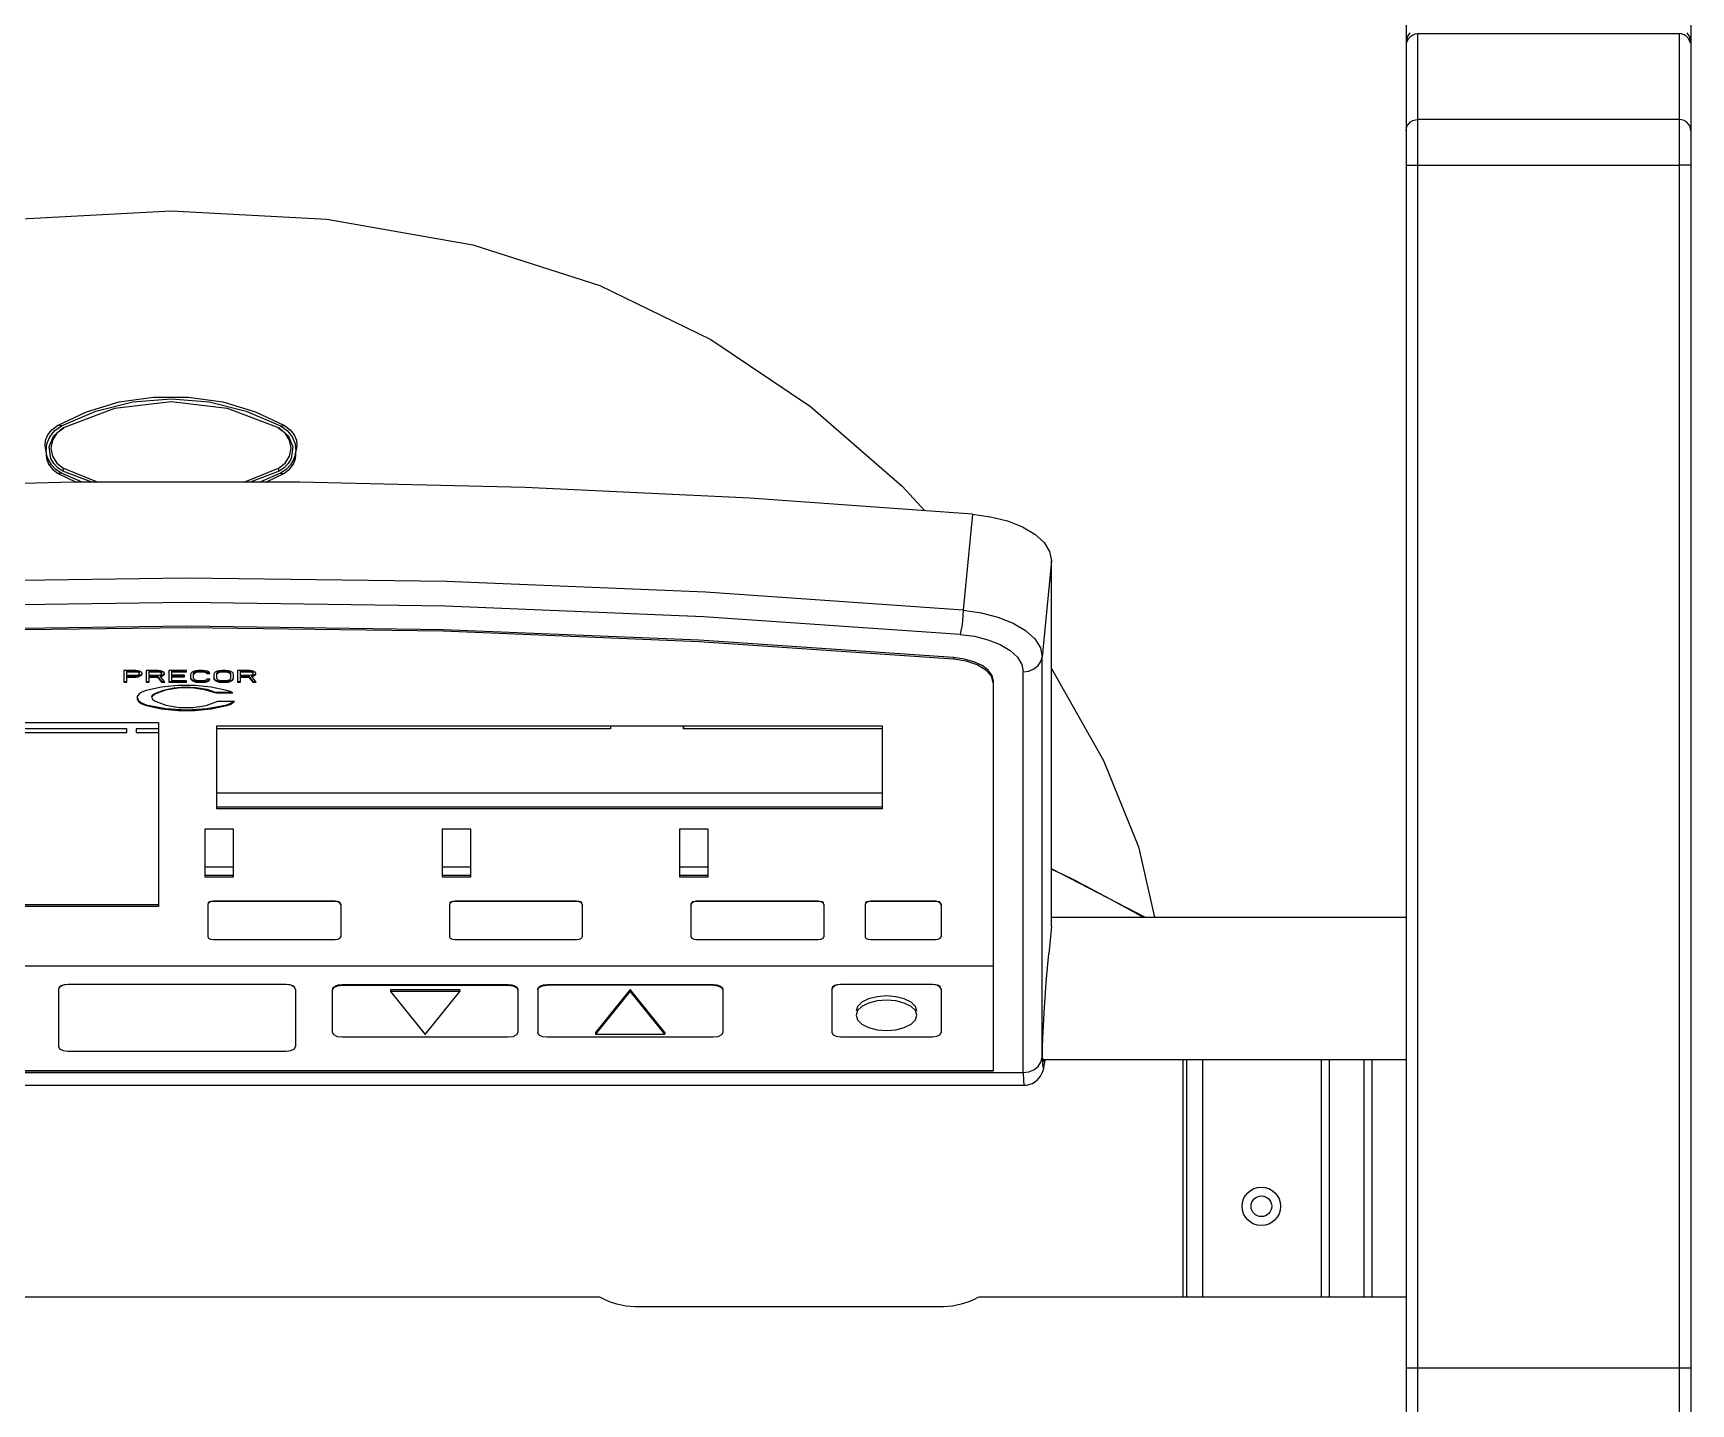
# Model space of a CAD drawing. Header units: millimetres. Extents: x 29224 to 62779, y 35576 to 54938.
# Drawn here: x 31658.1 to 32058.2, y 40308.9 to 40639.6 of the extents above; entities that cross this region are included whole.
import ezdxf

# ---------------------------------------------------------------- set-up
doc = ezdxf.new("R2010")
doc.units = ezdxf.units.MM

# ---------------------------------------------------------------- blocks, each defined once
blk = doc.blocks.new('A$C7A760DD3')
at = {"linetype": 'Continuous'}
for p, q in [((0, 158.87), (0, 1998.15)), ((2.86, 379.37), (2.86, 735.82)), ((65.87, 735.82), (65.87, 379.37)), ((68.74, 158.87), (68.74, 732.95)), ((0, 701.44), (68.74, 701.44)), ((171.84, 684.26), (172.12, 684.42)), ((172.12, 684.42), (172.98, 684.83)), ((172.98, 684.83), (174.33, 685.41)), ((174.33, 685.41), (176.12, 686.01)), ((176.12, 686.01), (178.26, 686.47)), ((178.26, 686.47), (180.43, 686.63)), ((180.43, 686.63), (254.9, 686.63)), ((254.9, 686.63), (257.12, 686.46)), ((257.12, 686.46), (259.25, 686)), ((259.25, 686), (261.02, 685.4)), ((261.02, 685.4), (262.37, 684.82)), ((262.37, 684.82), (263.22, 684.41)), ((263.22, 684.41), (263.49, 684.26)), ((68.74, 684.26), (171.84, 684.26)), ((76.96, 684.26), (76.96, 626.98)), ((78.85, 684.26), (78.85, 626.98)), ((87.27, 684.26), (87.27, 626.98)), ((89.16, 684.26), (89.16, 626.98)), ((117.77, 684.26), (117.77, 626.98)), ((121.66, 684.26), (121.66, 626.98)), ((122.58, 684.26), (122.58, 626.98)), ((263.49, 684.26), (664.46, 684.26)), ((158.93, 632.72), (157.79, 631.94)), ((160.35, 633.13), (158.93, 632.72)), ((160.93, 633.17), (160.35, 633.13)), ((161.01, 633.04), (160.93, 633.17)), ((565.39, 633.17), (160.93, 633.17)), ((161.11, 632.03), (161.01, 633.04)), ((156.09, 628.42), (155.96, 627.74)), ((156.27, 628.83), (156.04, 627.97)), ((156.22, 629.01), (156.09, 628.42)), ((156.37, 629.57), (156.22, 629.01)), ((156.45, 628.83), (156.27, 628.83)), ((156.59, 630.2), (156.37, 629.57)), ((156.55, 628.02), (156.45, 628.83)), ((157.01, 631.01), (156.59, 630.2)), ((157.59, 628.63), (156.9, 627.62)), ((157.79, 631.94), (157.01, 631.01)), ((158.59, 629.42), (157.59, 628.63)), ((159.81, 629.93), (158.59, 629.42)), ((161.15, 630.1), (159.81, 629.93)), ((161.15, 630.1), (161.11, 632.03)), ((161.15, 630.1), (161.15, 533.38)), ((565.17, 630.1), (161.15, 630.1)), ((168.38, 629.64), (168.38, 535.59)), ((557.89, 629.64), (168.38, 629.64)), ((168.41, 536.01), (168.41, 629.68)), ((557.92, 629.68), (168.41, 629.68)), ((156.44, 626.98), (68.74, 626.98)), ((155.96, 627.74), (155.84, 626.98)), ((156.04, 627.97), (155.87, 626.98)), ((156.06, 626.98), (156.12, 627.24)), ((156.12, 627.24), (156.29, 627.55)), ((156.29, 627.55), (156.43, 627.13)), ((156.43, 627.13), (156.49, 625.99)), ((156.49, 625.99), (156.49, 624.18)), ((156.58, 626.48), (156.55, 628.02)), ((156.9, 627.62), (156.58, 626.48)), ((156.58, 626.48), (156.58, 529.75)), ((337.12, 624.35), (336.81, 623.78)), ((337.96, 624.77), (337.12, 624.35)), ((339.1, 624.93), (337.96, 624.77)), ((391.8, 624.93), (339.1, 624.93)), ((392.95, 624.77), (391.8, 624.93)), ((393.78, 624.35), (392.95, 624.77)), ((394.09, 623.78), (393.78, 624.35)), ((156.43, 621.76), (156.3, 618.86)), ((156.49, 624.18), (156.43, 621.76)), ((181.28, 620.97), (181.01, 620.46)), ((181.01, 609.86), (181.01, 620.46)), ((182.04, 621.35), (181.28, 620.97)), ((183.07, 621.49), (182.04, 621.35)), ((205.29, 621.49), (183.07, 621.49)), ((206.33, 621.35), (205.29, 621.49)), ((207.08, 620.97), (206.33, 621.35)), ((207.36, 620.46), (207.08, 620.97)), ((207.36, 609.86), (207.36, 620.46)), ((233.71, 620.44), (234.01, 621.02)), ((233.71, 610.13), (233.71, 620.44)), ((234.01, 621.02), (234.85, 621.44)), ((234.85, 621.44), (236, 621.59)), ((236, 621.59), (276.09, 621.59)), ((247.68, 620.44), (247.68, 620.84)), ((247.68, 620.84), (256.04, 610.49)), ((264.41, 620.84), (247.68, 620.84)), ((247.68, 620.44), (256.04, 610.09)), ((256.04, 610.49), (264.41, 620.84)), ((256.04, 610.09), (264.41, 620.44)), ((264.41, 620.44), (264.41, 620.84)), ((276.09, 621.59), (277.24, 621.44)), ((277.24, 621.44), (278.08, 621.02)), ((278.08, 621.02), (278.38, 620.44)), ((278.38, 610.13), (278.38, 620.44)), ((283.2, 620.44), (283.5, 621.02)), ((283.2, 610.13), (283.2, 620.44)), ((283.5, 621.02), (284.34, 621.44)), ((284.34, 621.44), (285.49, 621.59)), ((285.49, 621.59), (325.58, 621.59)), ((305.54, 620.88), (297.17, 610.53)), ((313.9, 610.53), (305.54, 620.88)), ((325.58, 621.59), (326.73, 621.44)), ((326.73, 621.44), (327.57, 621.02)), ((327.57, 621.02), (327.88, 620.44)), ((327.88, 620.44), (327.88, 610.13)), ((336.81, 609.97), (336.81, 623.78)), ((394.09, 609.97), (394.09, 623.78)), ((156.3, 618.86), (156.12, 615.57)), ((187.21, 617.41), (186.85, 616.28)), ((186.85, 616.28), (187.21, 615.15)), ((188.25, 618.44), (187.21, 617.41)), ((189.87, 619.25), (188.25, 618.44)), ((191.92, 619.77), (189.87, 619.25)), ((194.18, 619.95), (191.92, 619.77)), ((196.45, 619.77), (194.18, 619.95)), ((198.49, 619.25), (196.45, 619.77)), ((200.11, 618.44), (198.49, 619.25)), ((201.16, 617.41), (200.11, 618.44)), ((201.51, 616.28), (201.16, 617.41)), ((201.16, 615.15), (201.51, 616.28)), ((156.12, 615.57), (155.88, 612.03)), ((186.85, 615.29), (187.21, 614.16)), ((187.21, 615.15), (188.25, 614.13)), ((187.21, 614.16), (188.25, 613.13)), ((188.25, 614.13), (189.87, 613.32)), ((188.25, 613.13), (189.87, 612.32)), ((189.87, 613.32), (191.92, 612.79)), ((189.87, 612.32), (191.92, 611.8)), ((191.92, 612.79), (194.18, 612.62)), ((194.18, 612.62), (196.45, 612.79)), ((196.45, 612.79), (198.49, 613.32)), ((196.45, 611.8), (198.49, 612.32)), ((198.49, 613.32), (200.11, 614.13)), ((198.49, 612.32), (200.11, 613.13)), ((200.11, 614.13), (201.16, 615.15)), ((200.11, 613.13), (201.16, 614.16)), ((201.16, 614.16), (201.51, 615.29)), ((155.61, 608.4), (155.31, 604.83)), ((155.88, 612.03), (155.61, 608.4)), ((181.01, 609.92), (181.28, 609.41)), ((181.16, 609.47), (181.61, 609.13)), ((181.28, 609.41), (182.04, 609.03)), ((181.61, 609.13), (182.28, 608.91)), ((182.04, 609.03), (183.07, 608.89)), ((182.28, 608.91), (183.07, 608.83)), ((183.07, 608.83), (183.07, 608.89)), ((183.07, 608.89), (205.29, 608.89)), ((183.07, 608.83), (205.29, 608.83)), ((191.92, 611.8), (194.18, 611.62)), ((194.18, 611.62), (196.45, 611.8)), ((205.29, 608.89), (206.33, 609.03)), ((205.29, 608.83), (206.08, 608.91)), ((205.29, 608.83), (205.29, 608.89)), ((206.08, 608.91), (206.75, 609.13)), ((206.33, 609.03), (207.08, 609.41)), ((206.75, 609.13), (207.2, 609.47)), ((207.08, 609.41), (207.36, 609.92)), ((207.2, 609.47), (207.36, 609.86)), ((234.01, 609.56), (233.71, 610.13)), ((233.88, 609.54), (233.71, 609.97)), ((234.38, 609.17), (233.88, 609.54)), ((234.85, 609.14), (234.01, 609.56)), ((235.12, 608.92), (234.38, 609.17)), ((236, 608.99), (234.85, 609.14)), ((236, 608.83), (235.12, 608.92)), ((236, 608.83), (236, 608.99)), ((236, 608.99), (276.09, 608.99)), ((276.09, 608.83), (236, 608.83)), ((256.04, 610.09), (256.04, 610.49)), ((277.24, 609.14), (276.09, 608.99)), ((276.09, 608.83), (276.09, 608.99)), ((276.97, 608.92), (276.09, 608.83)), ((277.71, 609.17), (276.97, 608.92)), ((278.08, 609.56), (277.24, 609.14)), ((278.21, 609.54), (277.71, 609.17)), ((278.38, 610.13), (278.08, 609.56)), ((278.38, 609.97), (278.21, 609.54)), ((283.5, 609.56), (283.2, 610.13)), ((283.37, 609.54), (283.2, 609.97)), ((283.87, 609.17), (283.37, 609.54)), ((284.34, 609.14), (283.5, 609.56)), ((284.61, 608.92), (283.87, 609.17)), ((285.49, 608.99), (284.34, 609.14)), ((285.49, 608.83), (284.61, 608.92)), ((285.49, 608.83), (285.49, 608.99)), ((325.58, 608.99), (285.49, 608.99)), ((325.58, 608.83), (285.49, 608.83)), ((297.17, 610.13), (297.17, 610.53)), ((297.17, 610.53), (313.9, 610.53)), ((297.17, 610.13), (313.9, 610.13)), ((313.9, 610.13), (313.9, 610.53)), ((326.73, 609.14), (325.58, 608.99)), ((325.58, 608.83), (325.58, 608.99)), ((326.46, 608.92), (325.58, 608.83)), ((327.2, 609.17), (326.46, 608.92)), ((327.57, 609.56), (326.73, 609.14)), ((327.7, 609.54), (327.2, 609.17)), ((327.88, 610.13), (327.57, 609.56)), ((327.88, 609.97), (327.7, 609.54)), ((336.81, 610.04), (337.12, 609.46)), ((336.99, 609.54), (337.48, 609.17)), ((337.12, 609.46), (337.96, 609.04)), ((337.48, 609.17), (338.23, 608.92)), ((337.96, 609.04), (339.1, 608.89)), ((338.23, 608.92), (339.1, 608.83)), ((339.1, 608.83), (339.1, 608.89)), ((339.1, 608.89), (391.8, 608.89)), ((339.1, 608.83), (391.8, 608.83)), ((391.8, 608.89), (392.95, 609.04)), ((391.8, 608.83), (392.68, 608.92)), ((391.8, 608.83), (391.8, 608.89)), ((392.68, 608.92), (393.42, 609.17)), ((392.95, 609.04), (393.78, 609.46)), ((393.42, 609.17), (393.92, 609.54)), ((393.78, 609.46), (394.09, 610.04)), ((393.92, 609.54), (394.09, 609.97)), ((155.31, 604.83), (155, 601.46)), ((168.41, 604.42), (557.92, 604.42)), ((557.92, 604.38), (168.41, 604.38)), ((154.34, 594.84), (155, 601.46)), ((181.19, 597.66), (181.01, 597.32)), ((181.01, 589.43), (181.01, 597.32)), ((181.69, 597.91), (181.19, 597.66)), ((182.38, 598.01), (181.69, 597.91)), ((197.96, 598.01), (182.38, 598.01)), ((198.65, 597.91), (197.96, 598.01)), ((199.15, 597.66), (198.65, 597.91)), ((199.34, 597.32), (199.15, 597.66)), ((199.34, 589.43), (199.34, 597.32)), ((209.49, 597.66), (209.3, 597.32)), ((209.3, 589.43), (209.3, 597.32)), ((209.99, 597.91), (209.49, 597.66)), ((210.68, 598.01), (209.99, 597.91)), ((240.01, 598.01), (210.68, 598.01)), ((240.69, 597.91), (240.01, 598.01)), ((241.2, 597.66), (240.69, 597.91)), ((241.38, 597.32), (241.2, 597.66)), ((241.38, 589.43), (241.38, 597.32)), ((267.8, 597.66), (267.62, 597.32)), ((267.62, 589.43), (267.62, 597.32)), ((268.3, 597.91), (267.8, 597.66)), ((268.99, 598.01), (268.3, 597.91)), ((298.32, 598.01), (268.99, 598.01)), ((299.01, 597.91), (298.32, 598.01)), ((299.51, 597.66), (299.01, 597.91)), ((299.69, 597.32), (299.51, 597.66)), ((299.69, 589.43), (299.69, 597.32)), ((326.11, 597.66), (325.93, 597.32)), ((325.93, 589.43), (325.93, 597.32)), ((326.61, 597.91), (326.11, 597.66)), ((327.3, 598.01), (326.61, 597.91)), ((356.63, 598.01), (327.3, 598.01)), ((357.32, 597.91), (356.63, 598.01)), ((357.82, 597.66), (357.32, 597.91)), ((358.01, 597.32), (357.82, 597.66)), ((358.01, 589.43), (358.01, 597.32)), ((154.34, 592.61), (68.74, 592.61)), ((133.33, 575.63), (129.49, 592.61)), ((131.85, 592.61), (154.34, 580.95)), ((134.81, 591.16), (132.24, 592.61)), ((154.34, 594.84), (154.34, 506.63)), ((140.43, 588.07), (134.81, 591.16)), ((181.01, 589.53), (181.19, 589.18)), ((181.01, 589.43), (181.11, 589.17)), ((181.11, 589.17), (181.41, 588.94)), ((181.19, 589.18), (181.69, 588.93)), ((181.41, 588.94), (181.86, 588.79)), ((181.69, 588.93), (182.38, 588.84)), ((181.86, 588.79), (182.38, 588.74)), ((182.38, 588.74), (182.38, 588.84)), ((182.38, 588.84), (197.96, 588.84)), ((182.38, 588.74), (197.96, 588.74)), ((197.96, 588.84), (198.65, 588.93)), ((197.96, 588.74), (197.96, 588.84)), ((197.96, 588.74), (198.49, 588.79)), ((198.49, 588.79), (198.93, 588.94)), ((198.65, 588.93), (199.15, 589.18)), ((198.93, 588.94), (199.23, 589.17)), ((199.15, 589.18), (199.34, 589.53)), ((199.23, 589.17), (199.34, 589.43)), ((209.3, 589.53), (209.49, 589.18)), ((209.3, 589.43), (209.41, 589.17)), ((209.41, 589.17), (209.71, 588.94)), ((209.49, 589.18), (209.99, 588.93)), ((209.71, 588.94), (210.15, 588.79)), ((209.99, 588.93), (210.68, 588.84)), ((210.15, 588.79), (210.68, 588.74)), ((210.68, 588.74), (210.68, 588.84)), ((210.68, 588.84), (240.01, 588.84)), ((210.68, 588.74), (240.01, 588.74)), ((240.01, 588.84), (240.69, 588.93)), ((240.01, 588.74), (240.01, 588.84)), ((240.01, 588.74), (240.53, 588.79)), ((240.53, 588.79), (240.98, 588.94)), ((240.69, 588.93), (241.2, 589.18)), ((240.98, 588.94), (241.28, 589.17)), ((241.2, 589.18), (241.38, 589.53)), ((241.28, 589.17), (241.38, 589.43)), ((267.62, 589.53), (267.8, 589.18)), ((267.62, 589.43), (267.72, 589.17)), ((267.72, 589.17), (268.02, 588.94)), ((267.8, 589.18), (268.3, 588.93)), ((268.02, 588.94), (268.46, 588.79)), ((268.3, 588.93), (268.99, 588.84)), ((268.46, 588.79), (268.99, 588.74)), ((268.99, 588.74), (268.99, 588.84)), ((268.99, 588.84), (298.32, 588.84)), ((268.99, 588.74), (298.32, 588.74)), ((298.32, 588.84), (299.01, 588.93)), ((298.32, 588.74), (298.32, 588.84)), ((298.32, 588.74), (298.84, 588.79)), ((298.84, 588.79), (299.29, 588.94)), ((299.01, 588.93), (299.51, 589.18)), ((299.29, 588.94), (299.59, 589.17)), ((299.51, 589.18), (299.69, 589.53)), ((299.59, 589.17), (299.69, 589.43)), ((325.93, 589.53), (326.11, 589.18)), ((325.93, 589.43), (326.03, 589.17)), ((326.03, 589.17), (326.33, 588.94)), ((326.11, 589.18), (326.61, 588.93)), ((326.33, 588.94), (326.78, 588.79)), ((326.61, 588.93), (327.3, 588.84)), ((326.78, 588.79), (327.3, 588.74)), ((327.3, 588.74), (327.3, 588.84)), ((327.3, 588.84), (356.63, 588.84)), ((327.3, 588.74), (356.63, 588.74)), ((356.63, 588.84), (357.32, 588.93)), ((356.63, 588.74), (356.63, 588.84)), ((356.63, 588.74), (357.16, 588.79)), ((357.16, 588.79), (357.6, 588.94)), ((357.32, 588.93), (357.82, 589.18)), ((357.6, 588.94), (357.9, 589.17)), ((357.82, 589.18), (358.01, 589.53)), ((357.9, 589.17), (358.01, 589.43)), ((369.92, 545.61), (369.92, 590)), ((369.92, 590), (489.64, 590)), ((369.92, 589.6), (489.64, 589.6)), ((146.13, 585.02), (140.43, 588.07)), ((147.24, 584.44), (146.13, 585.02)), ((148.25, 583.92), (147.24, 584.44)), ((149.17, 583.45), (148.25, 583.92)), ((150, 583.04), (149.17, 583.45)), ((150.75, 582.68), (150, 583.04)), ((151.39, 582.38), (150.75, 582.68)), ((154.34, 581.03), (151.39, 582.38)), ((237.26, 582.9), (237.26, 571.33)), ((244.13, 582.9), (237.26, 582.9)), ((244.13, 582.5), (237.26, 582.5)), ((244.13, 580.47), (237.26, 580.47)), ((244.13, 571.33), (244.13, 582.9)), ((294.54, 582.9), (294.54, 571.33)), ((301.41, 582.9), (294.54, 582.9)), ((301.41, 582.5), (294.54, 582.5)), ((301.41, 580.47), (294.54, 580.47)), ((301.41, 571.33), (301.41, 582.9)), ((351.82, 582.9), (351.82, 571.33)), ((358.69, 582.9), (351.82, 582.9)), ((358.69, 582.5), (351.82, 582.5)), ((358.69, 580.47), (351.82, 580.47)), ((358.69, 571.33), (358.69, 582.9)), ((141.76, 554.77), (133.33, 575.63)), ((237.26, 571.33), (244.13, 571.33)), ((294.54, 571.33), (301.41, 571.33)), ((351.82, 571.33), (358.69, 571.33)), ((195.21, 546.41), (195.21, 566.46)), ((195.21, 566.46), (355.83, 566.46)), ((195.21, 566.06), (355.83, 566.06)), ((355.83, 566.46), (355.83, 546.41)), ((355.83, 562.58), (195.21, 562.58)), ((154.34, 532.56), (141.76, 554.77)), ((195.21, 547.13), (243.14, 547.13)), ((355.83, 546.41), (195.21, 546.41)), ((243.21, 546.41), (243.14, 547.13)), ((243.14, 547.13), (243.14, 546.41)), ((260.77, 546.41), (260.84, 547.13)), ((260.84, 546.41), (260.84, 547.13)), ((260.84, 547.13), (355.83, 547.13)), ((375.28, 548.03), (369.92, 548.03)), ((369.92, 547.13), (375.28, 547.13)), ((489.64, 545.61), (369.92, 545.61)), ((375.28, 547.13), (375.28, 548.03)), ((377.57, 548.03), (377.57, 547.13)), ((423.4, 548.03), (377.57, 548.03)), ((377.57, 547.13), (423.4, 547.13)), ((352.03, 540.92), (351.57, 540.51)), ((355.61, 540.51), (351.57, 540.51)), ((352.32, 540.9), (351.82, 540.51)), ((352.65, 541.26), (352.03, 540.92)), ((353.42, 541.33), (352.32, 540.9)), ((353.42, 541.53), (352.65, 541.26)), ((357.16, 542.3), (353.42, 541.53)), ((358.14, 542.24), (353.42, 541.33)), ((353.42, 541.53), (353.42, 541.33)), ((358.37, 541.49), (355.61, 540.51)), ((361.14, 542.7), (357.16, 542.3)), ((363.16, 542.55), (358.14, 542.24)), ((361.59, 542), (358.37, 541.49)), ((365.19, 542.7), (361.14, 542.7)), ((364.96, 541.98), (361.59, 542)), ((368.18, 542.24), (363.16, 542.55)), ((368.16, 541.44), (364.96, 541.98)), ((369.16, 542.3), (365.19, 542.7)), ((370.87, 540.43), (368.16, 541.44)), ((372.9, 541.33), (368.18, 542.24)), ((372.9, 541.53), (369.16, 542.3)), ((371.45, 539.91), (370.87, 540.43)), ((373.91, 541.15), (372.9, 541.53)), ((372.9, 541.53), (372.9, 541.33)), ((374.05, 540.87), (372.9, 541.33)), ((374.64, 540.63), (373.91, 541.15)), ((374.81, 540.24), (374.05, 540.87)), ((375.03, 540.03), (374.64, 540.63)), ((375.01, 539.69), (374.81, 540.24)), ((351.94, 538.56), (352.6, 538.18)), ((351.94, 538.56), (356.03, 538.56)), ((352.28, 538.37), (356.03, 538.37)), ((352.6, 538.18), (353.42, 537.89)), ((353.42, 537.89), (357.16, 537.11)), ((356.03, 538.56), (358.77, 537.71)), ((356.03, 538.37), (356.03, 538.56)), ((358.28, 537.62), (356.03, 538.37)), ((357.16, 537.11), (361.14, 536.72)), ((360.83, 537.18), (358.28, 537.62)), ((358.77, 537.71), (361.9, 537.29)), ((363.52, 537.05), (360.83, 537.18)), ((361.14, 536.72), (365.19, 536.72)), ((361.9, 537.29), (365.14, 537.34)), ((366.19, 537.26), (363.52, 537.05)), ((365.14, 537.34), (368.2, 537.86)), ((365.19, 536.72), (369.16, 537.11)), ((368.68, 537.79), (366.19, 537.26)), ((368.2, 537.86), (370.83, 538.81)), ((370.83, 538.61), (368.68, 537.79)), ((369.16, 537.11), (372.9, 537.89)), ((370.83, 538.81), (371.44, 539.32)), ((371.34, 538.98), (370.83, 538.61)), ((370.83, 538.61), (370.83, 538.81)), ((371.52, 539.43), (371.34, 538.98)), ((371.44, 539.32), (371.52, 539.63)), ((371.52, 539.63), (371.45, 539.91)), ((372.9, 537.89), (373.91, 538.27)), ((373.91, 538.27), (374.64, 538.79)), ((374.64, 538.79), (375.03, 539.39)), ((375.07, 539.71), (375.03, 540.03)), ((375.03, 539.39), (375.07, 539.71)), ((158.59, 532.7), (157.59, 531.91)), ((159.81, 533.2), (158.59, 532.7)), ((161.15, 533.38), (159.81, 533.2)), ((161.5, 531.6), (161.15, 533.38)), ((168.38, 535.59), (168.69, 534.26)), ((168.41, 536.01), (168.86, 534.42)), ((168.69, 534.26), (169.62, 533)), ((168.86, 534.42), (170.17, 532.96)), ((169.62, 533), (171.1, 531.89)), ((170.17, 532.96), (172.25, 531.73)), ((346.3, 535.93), (347.37, 534.53)), ((347.14, 535.93), (346.3, 535.93)), ((346.54, 534.16), (346.42, 533.98)), ((346.42, 533.98), (346.42, 533.74)), ((346.42, 533.74), (346.54, 533.55)), ((347.14, 535.73), (346.45, 535.73)), ((346.54, 533.96), (346.51, 533.92)), ((346.9, 534.4), (346.54, 534.16)), ((346.9, 534.21), (346.54, 533.96)), ((346.54, 534.16), (346.54, 533.96)), ((346.54, 533.55), (346.9, 533.31)), ((347.37, 534.53), (346.9, 534.4)), ((346.9, 534.4), (346.9, 534.21)), ((347.37, 534.33), (346.9, 534.21)), ((346.9, 533.31), (347.37, 533.13)), ((347.14, 535.93), (347.14, 535.73)), ((348.09, 534.65), (347.14, 535.93)), ((348.09, 534.45), (347.14, 535.73)), ((347.14, 533.92), (347.25, 534.1)), ((347.14, 533.54), (347.14, 533.92)), ((347.25, 533.55), (347.14, 533.74)), ((347.25, 533.35), (347.14, 533.54)), ((347.25, 534.1), (347.49, 534.22)), ((347.25, 533.55), (347.25, 533.35)), ((347.49, 533.43), (347.25, 533.55)), ((347.49, 533.23), (347.25, 533.35)), ((347.37, 534.53), (347.37, 534.33)), ((347.37, 533.13), (347.97, 533.06)), ((347.49, 534.22), (347.85, 534.28)), ((347.49, 533.43), (347.49, 533.23)), ((347.85, 533.37), (347.49, 533.43)), ((347.85, 533.17), (347.49, 533.23)), ((347.85, 534.28), (350.12, 534.28)), ((347.85, 533.37), (347.85, 533.17)), ((350.12, 533.37), (347.85, 533.37)), ((350.12, 533.17), (347.85, 533.17)), ((347.97, 533.06), (350.84, 533.06)), ((348.09, 534.65), (348.09, 534.45)), ((350.12, 534.65), (348.09, 534.65)), ((350.12, 534.45), (348.09, 534.45)), ((350.12, 535.93), (350.12, 534.45)), ((350.84, 535.93), (350.12, 535.93)), ((350.84, 535.73), (350.12, 535.73)), ((350.12, 534.28), (350.12, 533.17)), ((350.84, 533.06), (350.84, 535.93)), ((351.91, 535.26), (351.79, 534.95)), ((351.79, 534.95), (351.79, 534.04)), ((351.79, 534.04), (351.91, 533.74)), ((351.91, 535.06), (351.86, 534.93)), ((352.15, 535.5), (351.91, 535.26)), ((352.15, 535.3), (351.91, 535.06)), ((351.91, 535.26), (351.91, 535.06)), ((351.91, 533.74), (352.15, 533.49)), ((352.62, 535.75), (352.15, 535.5)), ((352.62, 535.55), (352.15, 535.3)), ((352.15, 535.5), (352.15, 535.3)), ((352.15, 533.49), (352.62, 533.25)), ((352.51, 534.95), (352.62, 535.2)), ((352.51, 533.84), (352.51, 534.95)), ((352.62, 533.8), (352.51, 534.04)), ((352.62, 533.6), (352.51, 533.84)), ((353.1, 535.87), (352.62, 535.75)), ((352.62, 535.75), (352.62, 535.55)), ((353.1, 535.67), (352.62, 535.55)), ((352.62, 535.2), (352.86, 535.38)), ((352.62, 533.8), (352.62, 533.6)), ((352.86, 533.61), (352.62, 533.8)), ((352.86, 533.42), (352.62, 533.6)), ((352.62, 533.25), (353.1, 533.13)), ((352.86, 535.38), (353.22, 535.5)), ((352.86, 533.61), (352.86, 533.42)), ((353.22, 533.49), (352.86, 533.61)), ((353.22, 533.29), (352.86, 533.42)), ((353.7, 535.93), (353.1, 535.87)), ((353.1, 535.87), (353.1, 535.67)), ((353.7, 535.73), (353.1, 535.67)), ((353.1, 533.13), (353.7, 533.06)), ((353.22, 535.5), (353.7, 535.56)), ((353.22, 533.49), (353.22, 533.29)), ((353.7, 533.43), (353.22, 533.49)), ((353.7, 533.23), (353.22, 533.29)), ((353.7, 535.93), (353.7, 535.73)), ((354.65, 535.93), (353.7, 535.93)), ((354.65, 535.73), (353.7, 535.73)), ((353.7, 535.56), (354.65, 535.56)), ((353.7, 533.43), (353.7, 533.23)), ((354.65, 533.43), (353.7, 533.43)), ((354.65, 533.23), (353.7, 533.23)), ((353.7, 533.06), (354.65, 533.06)), ((354.65, 535.93), (354.65, 535.73)), ((355.25, 535.87), (354.65, 535.93)), ((355.25, 535.67), (354.65, 535.73)), ((354.65, 535.56), (355.13, 535.5)), ((355.13, 533.49), (354.65, 533.43)), ((354.65, 533.43), (354.65, 533.23)), ((355.13, 533.29), (354.65, 533.23)), ((354.65, 533.06), (355.25, 533.13)), ((355.13, 535.5), (355.49, 535.38)), ((355.49, 533.61), (355.13, 533.49)), ((355.13, 533.49), (355.13, 533.29)), ((355.49, 533.42), (355.13, 533.29)), ((355.25, 535.87), (355.25, 535.67)), ((355.73, 535.75), (355.25, 535.87)), ((355.73, 535.55), (355.25, 535.67)), ((355.25, 533.13), (355.73, 533.25)), ((355.49, 535.38), (355.73, 535.2)), ((355.73, 533.8), (355.49, 533.61)), ((355.49, 533.61), (355.49, 533.42)), ((355.73, 533.6), (355.49, 533.42)), ((355.73, 535.75), (355.73, 535.55)), ((356.2, 535.5), (355.73, 535.75)), ((356.2, 535.3), (355.73, 535.55)), ((355.73, 535.2), (355.85, 534.95)), ((355.85, 534.04), (355.73, 533.8)), ((355.85, 533.84), (355.73, 533.6)), ((355.73, 533.8), (355.73, 533.6)), ((355.73, 533.25), (356.2, 533.49)), ((355.85, 534.95), (355.85, 533.84)), ((356.2, 535.5), (356.2, 535.3)), ((356.44, 535.26), (356.2, 535.5)), ((356.44, 535.06), (356.2, 535.3)), ((356.2, 533.49), (356.44, 533.74)), ((356.44, 535.26), (356.44, 535.06)), ((356.56, 534.95), (356.44, 535.26)), ((356.5, 534.93), (356.44, 535.06)), ((356.44, 533.74), (356.56, 534.04)), ((356.56, 534.04), (356.56, 534.95)), ((357.64, 535.5), (357.52, 535.2)), ((357.52, 535.2), (358.23, 535.2)), ((357.52, 533.8), (357.64, 533.49)), ((358.23, 533.8), (357.52, 533.8)), ((357.64, 535.3), (357.6, 535.2)), ((358.12, 535.75), (357.64, 535.5)), ((358.12, 535.55), (357.64, 535.3)), ((357.64, 535.5), (357.64, 535.3)), ((358.23, 533.6), (357.64, 533.6)), ((357.64, 533.49), (358.12, 533.25)), ((358.59, 535.87), (358.12, 535.75)), ((358.12, 535.75), (358.12, 535.55)), ((358.59, 535.67), (358.12, 535.55)), ((358.12, 533.25), (358.59, 533.13)), ((358.23, 535.2), (358.35, 535.38)), ((358.23, 533.8), (358.23, 533.6)), ((358.35, 533.61), (358.23, 533.8)), ((358.35, 533.42), (358.23, 533.6)), ((358.35, 535.38), (358.71, 535.5)), ((358.35, 533.61), (358.35, 533.42)), ((358.71, 533.49), (358.35, 533.61)), ((358.71, 533.29), (358.35, 533.42)), ((359.19, 535.93), (358.59, 535.87)), ((358.59, 535.87), (358.59, 535.67)), ((359.19, 535.73), (358.59, 535.67)), ((358.59, 533.13), (359.19, 533.06)), ((358.71, 535.5), (359.19, 535.56)), ((358.71, 533.49), (358.71, 533.29)), ((359.19, 533.43), (358.71, 533.49)), ((359.19, 533.23), (358.71, 533.29)), ((359.19, 535.93), (359.19, 535.73)), ((360.26, 535.93), (359.19, 535.93)), ((360.26, 535.73), (359.19, 535.73)), ((359.19, 535.56), (360.26, 535.56)), ((359.19, 533.43), (359.19, 533.23)), ((360.26, 533.43), (359.19, 533.43)), ((360.26, 533.23), (359.19, 533.23)), ((359.19, 533.06), (360.26, 533.06)), ((360.26, 535.93), (360.26, 535.73)), ((360.86, 535.87), (360.26, 535.93)), ((360.86, 535.67), (360.26, 535.73)), ((360.26, 535.56), (360.74, 535.5)), ((360.74, 533.49), (360.26, 533.43)), ((360.26, 533.43), (360.26, 533.23)), ((360.74, 533.29), (360.26, 533.23)), ((360.26, 533.06), (360.86, 533.13)), ((360.74, 535.5), (361.1, 535.38)), ((361.1, 533.61), (360.74, 533.49)), ((360.74, 533.49), (360.74, 533.29)), ((361.1, 533.42), (360.74, 533.29)), ((360.86, 535.87), (360.86, 535.67)), ((361.34, 535.75), (360.86, 535.87)), ((361.34, 535.55), (360.86, 535.67)), ((360.86, 533.13), (361.34, 533.25)), ((361.1, 535.38), (361.34, 535.2)), ((361.34, 533.8), (361.1, 533.61)), ((361.1, 533.61), (361.1, 533.42)), ((361.34, 533.6), (361.1, 533.42)), ((361.34, 535.75), (361.34, 535.55)), ((361.81, 535.5), (361.34, 535.75)), ((361.81, 535.3), (361.34, 535.55)), ((361.34, 535.2), (361.46, 534.95)), ((361.46, 534.04), (361.34, 533.8)), ((361.46, 533.84), (361.34, 533.6)), ((361.34, 533.8), (361.34, 533.6)), ((361.34, 533.25), (361.81, 533.49)), ((361.46, 534.95), (361.46, 533.84)), ((361.81, 535.5), (361.81, 535.3)), ((362.05, 535.26), (361.81, 535.5)), ((362.05, 535.06), (361.81, 535.3)), ((361.81, 533.49), (362.05, 533.74)), ((362.05, 535.26), (362.05, 535.06)), ((362.17, 534.95), (362.05, 535.26)), ((362.11, 534.93), (362.05, 535.06)), ((362.05, 533.74), (362.17, 534.04)), ((362.17, 534.04), (362.17, 534.95)), ((363.13, 535.93), (363.13, 535.56)), ((367.42, 535.93), (363.13, 535.93)), ((367.42, 535.73), (363.13, 535.73)), ((363.13, 535.56), (366.71, 535.56)), ((363.13, 533.43), (363.13, 533.06)), ((366.71, 533.43), (363.13, 533.43)), ((366.71, 533.23), (363.13, 533.23)), ((363.13, 533.06), (367.42, 533.06)), ((363.6, 534.59), (363.6, 534.22)), ((366.71, 534.59), (363.6, 534.59)), ((366.71, 534.39), (363.6, 534.39)), ((363.6, 534.22), (366.71, 534.22)), ((366.71, 535.56), (366.71, 534.39)), ((366.71, 534.22), (366.71, 533.23)), ((367.42, 533.06), (367.42, 535.93)), ((368.38, 535.93), (369.45, 534.53)), ((369.21, 535.93), (368.38, 535.93)), ((368.62, 534.16), (368.5, 533.98)), ((368.5, 533.98), (368.5, 533.74)), ((368.5, 533.74), (368.62, 533.55)), ((369.21, 535.73), (368.53, 535.73)), ((368.62, 533.96), (368.59, 533.92)), ((368.97, 534.4), (368.62, 534.16)), ((368.97, 534.21), (368.62, 533.96)), ((368.62, 534.16), (368.62, 533.96)), ((368.62, 533.55), (368.97, 533.31)), ((369.45, 534.53), (368.97, 534.4)), ((368.97, 534.4), (368.97, 534.21)), ((369.45, 534.33), (368.97, 534.21)), ((368.97, 533.31), (369.45, 533.13)), ((369.21, 535.93), (369.21, 535.73)), ((370.17, 534.65), (369.21, 535.93)), ((370.17, 534.45), (369.21, 535.73)), ((369.21, 533.92), (369.33, 534.1)), ((369.21, 533.54), (369.21, 533.92)), ((369.33, 533.55), (369.21, 533.74)), ((369.33, 533.35), (369.21, 533.54)), ((369.33, 534.1), (369.57, 534.22)), ((369.33, 533.55), (369.33, 533.35)), ((369.57, 533.43), (369.33, 533.55)), ((369.57, 533.23), (369.33, 533.35)), ((369.45, 534.53), (369.45, 534.33)), ((369.45, 533.13), (370.05, 533.06)), ((369.57, 534.22), (369.93, 534.28)), ((369.57, 533.43), (369.57, 533.23)), ((369.93, 533.37), (369.57, 533.43)), ((369.93, 533.17), (369.57, 533.23)), ((369.93, 534.28), (372.2, 534.28)), ((369.93, 533.37), (369.93, 533.17)), ((372.2, 533.37), (369.93, 533.37)), ((372.2, 533.17), (369.93, 533.17)), ((370.05, 533.06), (372.91, 533.06)), ((370.17, 534.65), (370.17, 534.45)), ((372.2, 534.65), (370.17, 534.65)), ((372.2, 534.45), (370.17, 534.45)), ((372.2, 535.93), (372.2, 534.45)), ((372.91, 535.93), (372.2, 535.93)), ((372.91, 535.73), (372.2, 535.73)), ((372.2, 534.28), (372.2, 533.17)), ((372.91, 533.06), (372.91, 535.93)), ((373.99, 534.16), (373.87, 533.98)), ((373.87, 533.98), (373.87, 533.74)), ((373.87, 533.74), (373.99, 533.55)), ((373.99, 533.96), (373.96, 533.92)), ((374.34, 534.4), (373.99, 534.16)), ((374.34, 534.21), (373.99, 533.96)), ((373.99, 534.16), (373.99, 533.96)), ((373.99, 533.55), (374.34, 533.31)), ((374.82, 534.59), (374.34, 534.4)), ((374.34, 534.4), (374.34, 534.21)), ((374.82, 534.39), (374.34, 534.21)), ((374.34, 533.31), (374.82, 533.13)), ((374.58, 533.92), (374.7, 534.1)), ((374.58, 533.54), (374.58, 533.92)), ((374.7, 533.55), (374.58, 533.74)), ((374.7, 533.35), (374.58, 533.54)), ((374.7, 534.1), (374.94, 534.22)), ((374.7, 533.55), (374.7, 533.35)), ((374.94, 533.43), (374.7, 533.55)), ((374.94, 533.23), (374.7, 533.35)), ((375.42, 534.65), (374.82, 534.59)), ((374.82, 534.59), (374.82, 534.39)), ((375.42, 534.45), (374.82, 534.39)), ((374.82, 533.13), (375.42, 533.06)), ((374.94, 534.22), (375.3, 534.28)), ((374.94, 533.43), (374.94, 533.23)), ((375.3, 533.37), (374.94, 533.43)), ((375.3, 533.17), (374.94, 533.23)), ((375.3, 534.28), (377.57, 534.28)), ((375.3, 533.37), (375.3, 533.17)), ((377.57, 533.37), (375.3, 533.37)), ((377.57, 533.17), (375.3, 533.17)), ((375.42, 534.65), (375.42, 534.45)), ((377.57, 534.65), (375.42, 534.65)), ((377.57, 534.45), (375.42, 534.45)), ((375.42, 533.06), (378.28, 533.06)), ((377.57, 535.93), (377.57, 534.45)), ((378.28, 535.93), (377.57, 535.93)), ((378.28, 535.73), (377.57, 535.73)), ((377.57, 534.28), (377.57, 533.17)), ((378.28, 533.06), (378.28, 535.93)), ((154.34, 506.63), (156.58, 529.75)), ((156.9, 530.9), (156.58, 529.75)), ((157.02, 527.58), (156.58, 529.75)), ((157.59, 531.91), (156.9, 530.9)), ((162.56, 529.85), (161.5, 531.6)), ((164.34, 528.22), (162.56, 529.85)), ((171.1, 531.89), (173.07, 530.97)), ((172.25, 531.73), (174.93, 530.84)), ((173.07, 530.97), (175.4, 530.31)), ((174.93, 530.84), (177.99, 530.36)), ((175.4, 530.31), (177.98, 529.94)), ((177.98, 529.94), (239.39, 525.76)), ((177.99, 530.36), (239.41, 526.14)), ((177.99, 529.97), (177.99, 530.36)), ((158.36, 525.43), (157.02, 527.58)), ((160.58, 523.41), (158.36, 525.43)), ((166.76, 526.79), (164.34, 528.22)), ((169.69, 525.65), (166.76, 526.79)), ((172.97, 524.83), (169.69, 525.65)), ((176.42, 524.37), (172.97, 524.83)), ((176.2, 523.54), (176.42, 524.37)), ((176.42, 524.37), (238.36, 520.1)), ((239.39, 525.76), (301.17, 523.25)), ((239.41, 526.14), (301.19, 523.6)), ((163.61, 521.63), (160.58, 523.41)), ((167.27, 520.18), (163.61, 521.63)), ((175.73, 519.79), (175.84, 521.14)), ((175.84, 521.14), (176, 522.43)), ((176, 522.43), (176.2, 523.54)), ((301.17, 523.25), (363.13, 522.41)), ((301.19, 523.6), (363.16, 522.75)), ((363.13, 522.41), (425.09, 523.25)), ((363.16, 522.75), (425.13, 523.6)), ((171.36, 519.13), (167.27, 520.18)), ((175.67, 518.5), (171.36, 519.13)), ((173.4, 495.38), (175.67, 518.5)), ((175.67, 518.5), (175.73, 519.79)), ((175.67, 518.5), (237.86, 514.21)), ((238.36, 520.1), (300.66, 517.54)), ((300.66, 517.54), (363.16, 516.68)), ((363.16, 516.68), (425.66, 517.54)), ((237.86, 514.21), (300.41, 511.64)), ((300.41, 511.64), (363.16, 510.78)), ((363.16, 510.78), (425.91, 511.64)), ((154.79, 504.39), (154.34, 506.63)), ((156.12, 502.21), (154.79, 504.39)), ((158.33, 500.18), (156.12, 502.21)), ((161.33, 498.41), (158.33, 500.18)), ((164.96, 496.99), (161.33, 498.41)), ((169.05, 495.97), (164.96, 496.99)), ((173.4, 495.38), (169.05, 495.97)), ((173.4, 495.38), (227.16, 491.52)), ((190.39, 488.6), (184.94, 494.55)), ((212.5, 469.36), (190.39, 488.6)), ((227.16, 491.52), (281.38, 488.94)), ((281.38, 488.94), (335.87, 487.65)), ((390.45, 487.65), (444.94, 488.94)), ((335.87, 487.65), (390.45, 487.65)), ((338.31, 484.53), (337.35, 483.31)), ((338.03, 483.44), (339.1, 484.58)), ((339.63, 485.53), (338.31, 484.53)), ((339.1, 484.58), (340.43, 485.48)), ((341.02, 484.3), (339.37, 483.04)), ((339.58, 484.14), (340.79, 484.96)), ((344.01, 487.65), (339.63, 485.53)), ((340.43, 485.48), (339.63, 485.53)), ((340.43, 485.48), (345.47, 487.65)), ((340.79, 484.96), (347.82, 487.65)), ((340.79, 484.96), (341.02, 484.3)), ((341.02, 484.3), (349.17, 487.65)), ((384.62, 487.65), (392.77, 484.3)), ((385.97, 487.65), (393, 484.96)), ((388.32, 487.65), (393.36, 485.48)), ((394.16, 485.53), (389.78, 487.65)), ((393, 484.96), (392.77, 484.3)), ((394.42, 483.04), (392.77, 484.3)), ((393, 484.96), (394.21, 484.14)), ((393.36, 485.48), (394.16, 485.53)), ((393.36, 485.48), (394.69, 484.58)), ((395.49, 484.53), (394.16, 485.53)), ((394.69, 484.58), (395.77, 483.44)), ((396.45, 483.29), (395.49, 484.53)), ((336.48, 478.85), (336.79, 480.22)), ((336.81, 481.92), (336.73, 481.05)), ((336.73, 481.05), (336.79, 480.22)), ((336.95, 481.16), (336.79, 480.22)), ((336.94, 478.4), (336.79, 480.22)), ((337.35, 483.31), (336.81, 481.92)), ((337.27, 482.12), (336.81, 481.92)), ((337.27, 482.12), (336.95, 481.16)), ((337.27, 482.12), (338.03, 483.44)), ((337.5, 479.14), (337.91, 481.91)), ((337.91, 481.91), (338.6, 483.11)), ((338.29, 481.35), (337.91, 479.44)), ((339.37, 483.04), (338.29, 481.35)), ((338.6, 483.11), (339.58, 484.14)), ((394.21, 484.14), (395.19, 483.1)), ((395.5, 481.35), (394.42, 483.04)), ((395.19, 483.1), (395.89, 481.9)), ((395.88, 479.44), (395.5, 481.35)), ((395.77, 483.44), (396.53, 482.11)), ((395.89, 481.9), (396.29, 479.13)), ((396.98, 481.91), (396.45, 483.29)), ((396.53, 482.11), (396.84, 481.16)), ((396.53, 482.11), (396.98, 481.91)), ((396.84, 481.16), (397, 480.21)), ((397, 480.21), (396.85, 478.39)), ((397.07, 481.04), (396.98, 481.91)), ((397, 480.21), (397.07, 481.04)), ((397, 480.21), (397.31, 478.83)), ((336.61, 477.49), (336.48, 478.85)), ((337.16, 476.18), (336.61, 477.49)), ((337.63, 476.68), (336.94, 478.4)), ((338.53, 476.51), (337.5, 479.14)), ((338.82, 475.2), (337.63, 476.68)), ((337.91, 479.44), (338.28, 477.53)), ((338.28, 477.53), (339.36, 475.84)), ((340.79, 474.56), (338.53, 476.51)), ((395.25, 476.51), (393, 474.56)), ((394.43, 475.84), (395.51, 477.53)), ((396.16, 476.68), (394.97, 475.19)), ((396.29, 479.13), (395.25, 476.51)), ((395.51, 477.53), (395.88, 479.44)), ((396.85, 478.39), (396.16, 476.68)), ((397.18, 477.47), (396.62, 476.17)), ((397.31, 478.83), (397.18, 477.47)), ((338.15, 474.97), (337.16, 476.18)), ((339.49, 473.98), (338.15, 474.97)), ((340.43, 474.04), (338.82, 475.2)), ((339.36, 475.84), (341.02, 474.57)), ((340.43, 474.04), (339.49, 473.98)), ((346.51, 470.63), (339.49, 473.98)), ((348.76, 470.46), (340.43, 474.04)), ((340.79, 474.56), (341.02, 474.57)), ((353.35, 469.77), (340.79, 474.56)), ((393, 474.56), (380.45, 469.77)), ((393.36, 474.04), (385.03, 470.46)), ((394.3, 473.98), (387.3, 470.64)), ((392.77, 474.57), (394.43, 475.84)), ((393, 474.56), (392.77, 474.57)), ((394.97, 475.19), (393.36, 474.04)), ((393.36, 474.04), (394.3, 473.98)), ((395.64, 474.97), (394.3, 473.98)), ((396.62, 476.17), (395.64, 474.97)), ((236.59, 453.17), (212.5, 469.36)), ((354.4, 468.27), (346.51, 470.63)), ((357.68, 468.27), (348.76, 470.46)), ((366.89, 468.14), (353.35, 469.77)), ((362.73, 467.08), (354.4, 468.27)), ((366.89, 467.53), (357.68, 468.27)), ((380.45, 469.77), (366.89, 468.14)), ((376.11, 468.27), (366.89, 467.53)), ((379.42, 468.28), (371.09, 467.08)), ((385.03, 470.46), (376.11, 468.27)), ((387.3, 470.64), (379.42, 468.28)), ((371.09, 467.08), (362.73, 467.08)), ((263.39, 440.19), (236.59, 453.17)), ((294.06, 430.38), (263.39, 440.19)), ((329.26, 424.19), (294.06, 430.38)), ((366.89, 422.13), (329.26, 424.19)), ((404.53, 424.19), (366.89, 422.13)), ((0, 411.17), (2.86, 411.17)), ((68.74, 411.17), (2.86, 411.17)), ((0, 402.87), (0.07, 402.25)), ((0.07, 402.25), (0.28, 401.67)), ((0.28, 401.67), (0.62, 401.14)), ((0.62, 401.14), (1.08, 400.71)), ((1.08, 400.71), (1.62, 400.38)), ((1.62, 400.38), (2.23, 400.17)), ((2.23, 400.17), (2.86, 400.1)), ((66.51, 400.17), (65.87, 400.1)), ((67.12, 400.38), (66.51, 400.17)), ((67.66, 400.71), (67.12, 400.38)), ((68.11, 401.14), (67.66, 400.71)), ((68.45, 401.67), (68.11, 401.14)), ((68.67, 402.25), (68.45, 401.67)), ((68.74, 402.87), (68.67, 402.25)), ((2.86, 400.1), (65.87, 400.1)), ((0, 381.66), (0.07, 381.66)), ((0, 381.29), (0.22, 380.15)), ((0.07, 381.66), (0.29, 381.02)), ((0.29, 381.02), (0.65, 380.46)), ((0.65, 380.46), (1.11, 379.99)), ((68.09, 380.46), (67.63, 379.99)), ((68.44, 381.02), (68.09, 380.46)), ((68.66, 381.66), (68.44, 381.02)), ((68.51, 380.15), (68.74, 381.29)), ((68.74, 381.66), (68.66, 381.66)), ((0.22, 380.15), (0.86, 379.17)), ((1.11, 379.99), (1.65, 379.65)), ((1.65, 379.65), (2.25, 379.44)), ((2.25, 379.44), (2.86, 379.37)), ((65.87, 379.37), (2.86, 379.37)), ((66.49, 379.44), (65.87, 379.37)), ((67.09, 379.65), (66.49, 379.44)), ((67.63, 379.99), (67.09, 379.65)), ((67.87, 379.17), (68.51, 380.15))]:
    blk.add_line(p, q, dxfattribs=at)
for radius in [4.64, 2.5]:
    blk.add_circle((103.68, 662.37), radius, dxfattribs=at)

msp = doc.modelspace()

# ---------------------------------------------------------------- block references
at = {"rotation": 180}
msp.add_blockref('A$C7A760DD3', (32058.23, 41018.89), dxfattribs=at)

doc.saveas('drawing.dxf')
